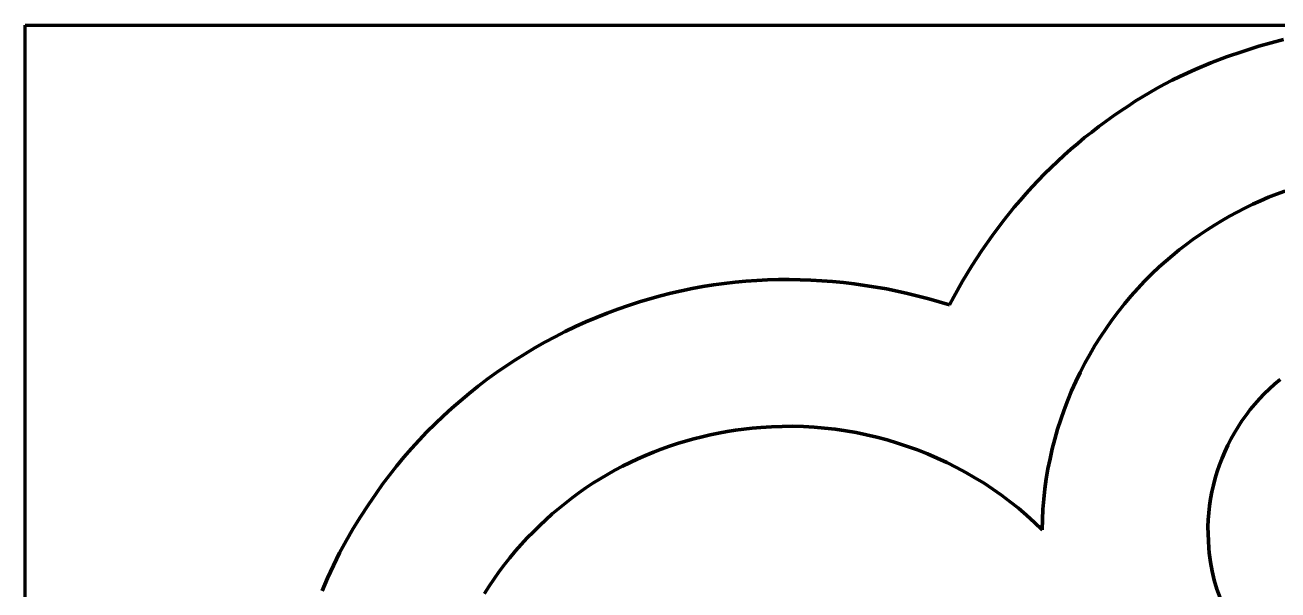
# Model space of a CAD drawing. Header units: millimetres. Extents: x 0 to 5.56, y 0 to 5.56.
# Drawn here: x 0 to 2.531, y 4.415 to 5.556 of the extents above; entities that cross this region are included whole.
import ezdxf

# ---------------------------------------------------------------- set-up
doc = ezdxf.new("R2010")
doc.units = ezdxf.units.MM
for name, color, linetype, lineweight in [('shape00', 7, 'CONTINUOUS', 100), ('shape01', 7, 'CONTINUOUS', 100), ('shape02', 7, 'CONTINUOUS', 100), ('shape03', 7, 'CONTINUOUS', 100)]:
    doc.layers.add(name, color=color, linetype=linetype, lineweight=lineweight)

msp = doc.modelspace()

# ---------------------------------------------------------------- linework, layer by layer
at = {"layer": 'shape00'}
for p, q in [((0, 5.5556), (2.677, 5.5556)), ((0, 2.7676), (0, 5.5556)), ((2.5427, 5.5265), (2.493, 5.5127)), ((2.4602, 5.5024), (2.4277, 5.4912)), ((2.493, 5.5127), (2.4602, 5.5024)), ((2.3957, 5.479), (2.364, 5.4658)), ((2.4277, 5.4912), (2.3957, 5.479)), ((2.3175, 5.444), (2.3023, 5.4361)), ((2.3329, 5.4516), (2.3175, 5.444)), ((2.364, 5.4658), (2.3329, 5.4516)), ((2.2722, 5.4195), (2.2575, 5.4107)), ((2.2872, 5.428), (2.2722, 5.4195)), ((2.3023, 5.4361), (2.2872, 5.428)), ((2.2284, 5.3921), (2.2141, 5.3823)), ((2.2428, 5.4016), (2.2284, 5.3921)), ((2.2575, 5.4107), (2.2428, 5.4016)), ((2.199, 5.3721), (2.1842, 5.3615)), ((2.2141, 5.3823), (2.199, 5.3721)), ((2.1695, 5.3507), (2.155, 5.3396)), ((2.1842, 5.3615), (2.1695, 5.3507)), ((2.1267, 5.3167), (2.1129, 5.3048)), ((2.1408, 5.3283), (2.1267, 5.3167)), ((2.155, 5.3396), (2.1408, 5.3283)), ((2.0993, 5.2927), (2.0859, 5.2803)), ((2.1129, 5.3048), (2.0993, 5.2927)), ((2.0728, 5.2678), (2.0598, 5.255)), ((2.0859, 5.2803), (2.0728, 5.2678)), ((2.0471, 5.2419), (2.0346, 5.2287)), ((2.0598, 5.255), (2.0471, 5.2419)), ((2.0224, 5.2152), (2.0104, 5.2015)), ((2.0346, 5.2287), (2.0224, 5.2152)), ((2.0104, 5.2015), (1.9986, 5.1876)), ((1.9986, 5.1876), (1.9758, 5.1592)), ((1.9758, 5.1592), (1.9539, 5.1301)), ((1.9539, 5.1301), (1.933, 5.1002)), ((1.933, 5.1002), (1.9131, 5.0697)), ((1.9131, 5.0697), (1.8943, 5.0385)), ((1.4564, 5.0385), (1.4345, 5.0365)), ((1.4782, 5.04), (1.4564, 5.0385)), ((1.5001, 5.0411), (1.4782, 5.04)), ((1.522, 5.0416), (1.5001, 5.0411)), ((1.5439, 5.0418), (1.522, 5.0416)), ((1.5658, 5.0414), (1.5439, 5.0418)), ((1.5877, 5.0406), (1.5658, 5.0414)), ((1.6096, 5.0393), (1.5877, 5.0406)), ((1.6315, 5.0376), (1.6096, 5.0393)), ((1.6533, 5.0355), (1.6315, 5.0376)), ((1.8943, 5.0385), (1.8764, 5.0067)), ((1.305, 5.0143), (1.2837, 5.0088)), ((1.3264, 5.0192), (1.305, 5.0143)), ((1.3479, 5.0237), (1.3264, 5.0192)), ((1.3694, 5.0276), (1.3479, 5.0237)), ((1.3911, 5.0311), (1.3694, 5.0276)), ((1.4128, 5.034), (1.3911, 5.0311)), ((1.4345, 5.0365), (1.4128, 5.034)), ((1.6751, 5.0329), (1.6533, 5.0355)), ((1.6969, 5.0299), (1.6751, 5.0329)), ((1.7186, 5.0264), (1.6969, 5.0299)), ((1.7402, 5.0226), (1.7186, 5.0264)), ((1.7617, 5.0183), (1.7402, 5.0226)), ((1.7832, 5.0135), (1.7617, 5.0183)), ((1.8045, 5.0084), (1.7832, 5.0135)), ((1.2194, 4.9893), (1.1976, 4.9818)), ((1.2414, 4.9964), (1.2194, 4.9893)), ((1.2625, 5.0029), (1.2414, 4.9964)), ((1.2837, 5.0088), (1.2625, 5.0029)), ((1.8258, 5.0029), (1.8045, 5.0084)), ((1.8469, 4.9969), (1.8258, 5.0029)), ((1.8679, 4.9906), (1.8469, 4.9969)), ((1.8764, 5.0067), (1.8679, 4.9906)), ((1.1545, 4.9651), (1.1332, 4.9561)), ((1.176, 4.9737), (1.1545, 4.9651)), ((1.1976, 4.9818), (1.176, 4.9737)), ((1.0913, 4.9366), (1.0707, 4.9261)), ((1.1122, 4.9466), (1.0913, 4.9366)), ((1.1332, 4.9561), (1.1122, 4.9466)), ((1.0504, 4.9152), (1.0302, 4.9038)), ((1.0707, 4.9261), (1.0504, 4.9152)), ((1.0104, 4.8919), (0.9908, 4.8797)), ((1.0302, 4.9038), (1.0104, 4.8919)), ((0.9715, 4.867), (0.9525, 4.8538)), ((0.9908, 4.8797), (0.9715, 4.867)), ((0.9338, 4.8402), (0.9154, 4.8263)), ((0.9525, 4.8538), (0.9338, 4.8402)), ((0.8973, 4.8119), (0.8795, 4.7971)), ((0.9154, 4.8263), (0.8973, 4.8119)), ((0.8795, 4.7971), (0.8621, 4.7819)), ((0.8451, 4.7663), (0.8284, 4.7503)), ((0.8621, 4.7819), (0.8451, 4.7663)), ((0.812, 4.734), (0.7961, 4.7172)), ((0.8284, 4.7503), (0.812, 4.734)), ((0.7961, 4.7172), (0.7806, 4.7002)), ((0.7806, 4.7002), (0.7654, 4.6827)), ((0.7507, 4.6649), (0.7364, 4.6468)), ((0.7654, 4.6827), (0.7507, 4.6649)), ((0.7364, 4.6468), (0.7225, 4.6283)), ((0.7091, 4.6094), (0.693, 4.5863)), ((0.7225, 4.6283), (0.7091, 4.6094)), ((0.693, 4.5863), (0.6776, 4.5628)), ((0.6776, 4.5628), (0.6628, 4.5388)), ((0.6628, 4.5388), (0.6489, 4.5144)), ((0.6489, 4.5144), (0.6356, 4.4896)), ((0.6356, 4.4896), (0.623, 4.4645)), ((0.623, 4.4645), (0.6112, 4.439)), ((0.6112, 4.439), (0.6001, 4.4132))]:
    msp.add_line(p, q, dxfattribs=at)
at = {"layer": 'shape01'}
for p, q in [((2.493, 5.5127), (2.5427, 5.5265)), ((2.4277, 5.4912), (2.4602, 5.5024)), ((2.4602, 5.5024), (2.493, 5.5127)), ((2.364, 5.4658), (2.3957, 5.479)), ((2.3957, 5.479), (2.4277, 5.4912)), ((2.3023, 5.4361), (2.3175, 5.444)), ((2.3175, 5.444), (2.3329, 5.4516)), ((2.3329, 5.4516), (2.364, 5.4658)), ((2.2575, 5.4107), (2.2722, 5.4195)), ((2.2722, 5.4195), (2.2872, 5.428)), ((2.2872, 5.428), (2.3023, 5.4361)), ((2.2141, 5.3823), (2.2284, 5.3921)), ((2.2284, 5.3921), (2.2428, 5.4016)), ((2.2428, 5.4016), (2.2575, 5.4107)), ((2.1842, 5.3615), (2.199, 5.3721)), ((2.199, 5.3721), (2.2141, 5.3823)), ((2.155, 5.3396), (2.1695, 5.3507)), ((2.1695, 5.3507), (2.1842, 5.3615)), ((2.1129, 5.3048), (2.1267, 5.3167)), ((2.1267, 5.3167), (2.1408, 5.3283)), ((2.1408, 5.3283), (2.155, 5.3396)), ((2.0859, 5.2803), (2.0993, 5.2927)), ((2.0993, 5.2927), (2.1129, 5.3048)), ((2.0598, 5.255), (2.0728, 5.2678)), ((2.0728, 5.2678), (2.0859, 5.2803)), ((2.0346, 5.2287), (2.0471, 5.2419)), ((2.0471, 5.2419), (2.0598, 5.255)), ((2.0104, 5.2015), (2.0224, 5.2152)), ((2.0224, 5.2152), (2.0346, 5.2287)), ((2.5451, 5.2204), (2.5287, 5.2143)), ((1.9986, 5.1876), (2.0104, 5.2015)), ((2.4803, 5.1937), (2.4645, 5.186)), ((2.4963, 5.2009), (2.4803, 5.1937)), ((2.5124, 5.2078), (2.4963, 5.2009)), ((2.5287, 5.2143), (2.5124, 5.2078)), ((1.9758, 5.1592), (1.9986, 5.1876)), ((2.4335, 5.1697), (2.4183, 5.1609)), ((2.4489, 5.178), (2.4335, 5.1697)), ((2.4645, 5.186), (2.4489, 5.178)), ((1.9539, 5.1301), (1.9758, 5.1592)), ((2.3885, 5.1424), (2.3739, 5.1327)), ((2.4033, 5.1518), (2.3885, 5.1424)), ((2.4183, 5.1609), (2.4033, 5.1518)), ((1.933, 5.1002), (1.9539, 5.1301)), ((2.3596, 5.1226), (2.3455, 5.1121)), ((2.3739, 5.1327), (2.3596, 5.1226)), ((1.9131, 5.0697), (1.933, 5.1002)), ((2.318, 5.0904), (2.3047, 5.079)), ((2.3316, 5.1014), (2.318, 5.0904)), ((2.3455, 5.1121), (2.3316, 5.1014)), ((1.8943, 5.0385), (1.9131, 5.0697)), ((2.2916, 5.0673), (2.2766, 5.0532)), ((2.3047, 5.079), (2.2916, 5.0673)), ((1.4345, 5.0365), (1.4564, 5.0385)), ((1.4564, 5.0385), (1.4782, 5.04)), ((1.4782, 5.04), (1.5001, 5.0411)), ((1.5001, 5.0411), (1.522, 5.0416)), ((1.522, 5.0416), (1.5439, 5.0418)), ((1.5439, 5.0418), (1.5658, 5.0414)), ((1.5658, 5.0414), (1.5877, 5.0406)), ((1.5877, 5.0406), (1.6096, 5.0393)), ((1.6096, 5.0393), (1.6315, 5.0376)), ((1.6315, 5.0376), (1.6533, 5.0355)), ((1.8764, 5.0067), (1.8943, 5.0385)), ((2.262, 5.0386), (2.2479, 5.0235)), ((2.2766, 5.0532), (2.262, 5.0386)), ((1.2837, 5.0088), (1.305, 5.0143)), ((1.305, 5.0143), (1.3264, 5.0192)), ((1.3264, 5.0192), (1.3479, 5.0237)), ((1.3479, 5.0237), (1.3694, 5.0276)), ((1.3694, 5.0276), (1.3911, 5.0311)), ((1.3911, 5.0311), (1.4128, 5.034)), ((1.4128, 5.034), (1.4345, 5.0365)), ((1.6533, 5.0355), (1.6751, 5.0329)), ((1.6751, 5.0329), (1.6969, 5.0299)), ((1.6969, 5.0299), (1.7186, 5.0264)), ((1.7186, 5.0264), (1.7402, 5.0226)), ((1.7402, 5.0226), (1.7617, 5.0183)), ((1.7617, 5.0183), (1.7832, 5.0135)), ((1.7832, 5.0135), (1.8045, 5.0084)), ((2.2479, 5.0235), (2.2342, 5.0081)), ((1.1976, 4.9818), (1.2194, 4.9893)), ((1.2194, 4.9893), (1.2414, 4.9964)), ((1.2414, 4.9964), (1.2625, 5.0029)), ((1.2625, 5.0029), (1.2837, 5.0088)), ((1.8045, 5.0084), (1.8258, 5.0029)), ((1.8258, 5.0029), (1.8469, 4.9969)), ((1.8469, 4.9969), (1.8679, 4.9906)), ((1.8679, 4.9906), (1.8764, 5.0067)), ((2.221, 4.9924), (2.2082, 4.9762)), ((2.2342, 5.0081), (2.221, 4.9924)), ((1.1332, 4.9561), (1.1545, 4.9651)), ((1.1545, 4.9651), (1.176, 4.9737)), ((1.176, 4.9737), (1.1976, 4.9818)), ((2.2082, 4.9762), (2.1958, 4.9597)), ((1.0707, 4.9261), (1.0913, 4.9366)), ((1.0913, 4.9366), (1.1122, 4.9466)), ((1.1122, 4.9466), (1.1332, 4.9561)), ((2.184, 4.9429), (2.1725, 4.9257)), ((2.1958, 4.9597), (2.184, 4.9429)), ((1.0302, 4.9038), (1.0504, 4.9152)), ((1.0504, 4.9152), (1.0707, 4.9261)), ((2.1725, 4.9257), (2.1616, 4.9083)), ((0.9908, 4.8797), (1.0104, 4.8919)), ((1.0104, 4.8919), (1.0302, 4.9038)), ((2.1512, 4.8905), (2.1413, 4.8725)), ((2.1616, 4.9083), (2.1512, 4.8905)), ((0.9525, 4.8538), (0.9715, 4.867)), ((0.9715, 4.867), (0.9908, 4.8797)), ((2.1413, 4.8725), (2.1318, 4.8542)), ((0.9154, 4.8263), (0.9338, 4.8402)), ((0.9338, 4.8402), (0.9525, 4.8538)), ((2.1229, 4.8356), (2.1145, 4.8168)), ((2.1318, 4.8542), (2.1229, 4.8356)), ((0.8795, 4.7971), (0.8973, 4.8119)), ((0.8973, 4.8119), (0.9154, 4.8263)), ((2.1145, 4.8168), (2.1066, 4.7978)), ((0.8621, 4.7819), (0.8795, 4.7971)), ((2.1066, 4.7978), (2.0993, 4.7786)), ((0.8284, 4.7503), (0.8451, 4.7663)), ((0.8451, 4.7663), (0.8621, 4.7819)), ((2.0925, 4.7591), (2.0862, 4.7395)), ((2.0993, 4.7786), (2.0925, 4.7591)), ((0.7961, 4.7172), (0.812, 4.734)), ((0.812, 4.734), (0.8284, 4.7503)), ((1.4182, 4.7346), (1.4013, 4.7315)), ((1.4352, 4.7373), (1.4182, 4.7346)), ((1.4522, 4.7396), (1.4352, 4.7373)), ((1.4693, 4.7414), (1.4522, 4.7396)), ((1.4864, 4.7429), (1.4693, 4.7414)), ((1.5079, 4.7444), (1.4864, 4.7429)), ((1.5294, 4.7452), (1.5079, 4.7444)), ((1.551, 4.7453), (1.5294, 4.7452)), ((1.5725, 4.7448), (1.551, 4.7453)), ((1.594, 4.7436), (1.5725, 4.7448)), ((1.6154, 4.7418), (1.594, 4.7436)), ((1.6368, 4.7393), (1.6154, 4.7418)), ((1.658, 4.7362), (1.6368, 4.7393)), ((1.6792, 4.7325), (1.658, 4.7362)), ((2.0862, 4.7395), (2.0805, 4.7197)), ((0.7806, 4.7002), (0.7961, 4.7172)), ((1.318, 4.7103), (1.3017, 4.7049)), ((1.3345, 4.7153), (1.318, 4.7103)), ((1.351, 4.72), (1.3345, 4.7153)), ((1.3677, 4.7242), (1.351, 4.72)), ((1.3844, 4.7281), (1.3677, 4.7242)), ((1.4013, 4.7315), (1.3844, 4.7281)), ((1.7003, 4.7282), (1.6792, 4.7325)), ((1.7212, 4.7232), (1.7003, 4.7282)), ((1.742, 4.7177), (1.7212, 4.7232)), ((1.7626, 4.7115), (1.742, 4.7177)), ((1.783, 4.7048), (1.7626, 4.7115)), ((2.0805, 4.7197), (2.0753, 4.6998)), ((0.7654, 4.6827), (0.7806, 4.7002)), ((1.2536, 4.6864), (1.2379, 4.6795)), ((1.2695, 4.693), (1.2536, 4.6864)), ((1.2855, 4.6991), (1.2695, 4.693)), ((1.3017, 4.7049), (1.2855, 4.6991)), ((1.8032, 4.6975), (1.783, 4.7048)), ((1.8232, 4.6895), (1.8032, 4.6975)), ((1.8429, 4.6811), (1.8232, 4.6895)), ((2.0753, 4.6998), (2.0708, 4.6797)), ((0.7364, 4.6468), (0.7507, 4.6649)), ((0.7507, 4.6649), (0.7654, 4.6827)), ((1.2069, 4.6646), (1.1917, 4.6566)), ((1.2223, 4.6722), (1.2069, 4.6646)), ((1.2379, 4.6795), (1.2223, 4.6722)), ((1.8624, 4.672), (1.8429, 4.6811)), ((1.8817, 4.6624), (1.8624, 4.672)), ((1.9006, 4.6522), (1.8817, 4.6624)), ((2.0667, 4.6595), (2.0633, 4.6392)), ((2.0708, 4.6797), (2.0667, 4.6595)), ((0.7225, 4.6283), (0.7364, 4.6468)), ((1.162, 4.6395), (1.1474, 4.6304)), ((1.1768, 4.6482), (1.162, 4.6395)), ((1.1917, 4.6566), (1.1768, 4.6482)), ((1.9192, 4.6415), (1.9006, 4.6522)), ((1.9375, 4.6302), (1.9192, 4.6415)), ((2.0633, 4.6392), (2.0605, 4.6188)), ((0.693, 4.5863), (0.7091, 4.6094)), ((0.7091, 4.6094), (0.7225, 4.6283)), ((1.119, 4.6111), (1.1052, 4.6009)), ((1.1331, 4.6209), (1.119, 4.6111)), ((1.1474, 4.6304), (1.1331, 4.6209)), ((1.9555, 4.6183), (1.9375, 4.6302)), ((1.9731, 4.606), (1.9555, 4.6183)), ((2.0605, 4.6188), (2.0583, 4.5983)), ((0.6776, 4.5628), (0.693, 4.5863)), ((1.0916, 4.5904), (1.0782, 4.5795)), ((1.1052, 4.6009), (1.0916, 4.5904)), ((1.9904, 4.5931), (1.9731, 4.606)), ((2.0072, 4.5797), (1.9904, 4.5931)), ((2.0583, 4.5983), (2.0566, 4.5777)), ((0.6628, 4.5388), (0.6776, 4.5628)), ((1.0524, 4.5568), (1.04, 4.5449)), ((1.0652, 4.5683), (1.0524, 4.5568)), ((1.0782, 4.5795), (1.0652, 4.5683)), ((2.0236, 4.5658), (2.0072, 4.5797)), ((2.0396, 4.5513), (2.0236, 4.5658)), ((2.0556, 4.5571), (2.0552, 4.5364)), ((2.0566, 4.5777), (2.0556, 4.5571)), ((0.6489, 4.5144), (0.6628, 4.5388)), ((1.0272, 4.5325), (1.0147, 4.5199)), ((1.04, 4.5449), (1.0272, 4.5325)), ((2.0552, 4.5364), (2.0396, 4.5513)), ((0.6356, 4.4896), (0.6489, 4.5144)), ((1.0026, 4.5069), (0.9909, 4.4936)), ((1.0147, 4.5199), (1.0026, 4.5069)), ((0.623, 4.4645), (0.6356, 4.4896)), ((0.9909, 4.4936), (0.9795, 4.48)), ((0.6112, 4.439), (0.623, 4.4645)), ((0.9685, 4.4661), (0.9579, 4.4519)), ((0.9795, 4.48), (0.9685, 4.4661)), ((0.6001, 4.4132), (0.6112, 4.439)), ((0.9476, 4.4375), (0.9377, 4.4228)), ((0.9579, 4.4519), (0.9476, 4.4375)), ((0.9377, 4.4228), (0.9282, 4.4079))]:
    msp.add_line(p, q, dxfattribs=at)
at = {"layer": 'shape02'}
for p, q in [((2.5287, 5.2143), (2.5451, 5.2204)), ((2.4645, 5.186), (2.4803, 5.1937)), ((2.4803, 5.1937), (2.4963, 5.2009)), ((2.4963, 5.2009), (2.5124, 5.2078)), ((2.5124, 5.2078), (2.5287, 5.2143)), ((2.4183, 5.1609), (2.4335, 5.1697)), ((2.4335, 5.1697), (2.4489, 5.178)), ((2.4489, 5.178), (2.4645, 5.186)), ((2.3739, 5.1327), (2.3885, 5.1424)), ((2.3885, 5.1424), (2.4033, 5.1518)), ((2.4033, 5.1518), (2.4183, 5.1609)), ((2.3455, 5.1121), (2.3596, 5.1226)), ((2.3596, 5.1226), (2.3739, 5.1327)), ((2.3047, 5.079), (2.318, 5.0904)), ((2.318, 5.0904), (2.3316, 5.1014)), ((2.3316, 5.1014), (2.3455, 5.1121)), ((2.2766, 5.0532), (2.2916, 5.0673)), ((2.2916, 5.0673), (2.3047, 5.079)), ((2.2479, 5.0235), (2.262, 5.0386)), ((2.262, 5.0386), (2.2766, 5.0532)), ((2.2342, 5.0081), (2.2479, 5.0235)), ((2.2082, 4.9762), (2.221, 4.9924)), ((2.221, 4.9924), (2.2342, 5.0081)), ((2.1958, 4.9597), (2.2082, 4.9762)), ((2.1725, 4.9257), (2.184, 4.9429)), ((2.184, 4.9429), (2.1958, 4.9597)), ((2.1616, 4.9083), (2.1725, 4.9257)), ((2.1413, 4.8725), (2.1512, 4.8905)), ((2.1512, 4.8905), (2.1616, 4.9083)), ((2.1318, 4.8542), (2.1413, 4.8725)), ((2.1145, 4.8168), (2.1229, 4.8356)), ((2.1229, 4.8356), (2.1318, 4.8542)), ((2.5356, 4.8396), (2.5246, 4.8305)), ((2.1066, 4.7978), (2.1145, 4.8168)), ((2.5038, 4.8111), (2.494, 4.8008)), ((2.514, 4.821), (2.5038, 4.8111)), ((2.5246, 4.8305), (2.514, 4.821)), ((2.0993, 4.7786), (2.1066, 4.7978)), ((2.4845, 4.7902), (2.4754, 4.7792)), ((2.494, 4.8008), (2.4845, 4.7902)), ((2.0862, 4.7395), (2.0925, 4.7591)), ((2.0925, 4.7591), (2.0993, 4.7786)), ((2.4668, 4.7678), (2.4586, 4.7562)), ((2.4754, 4.7792), (2.4668, 4.7678)), ((1.4013, 4.7315), (1.4182, 4.7346)), ((1.4182, 4.7346), (1.4352, 4.7373)), ((1.4352, 4.7373), (1.4522, 4.7396)), ((1.4522, 4.7396), (1.4693, 4.7414)), ((1.4693, 4.7414), (1.4864, 4.7429)), ((1.4864, 4.7429), (1.5079, 4.7444)), ((1.5079, 4.7444), (1.5294, 4.7452)), ((1.5294, 4.7452), (1.551, 4.7453)), ((1.551, 4.7453), (1.5725, 4.7448)), ((1.5725, 4.7448), (1.594, 4.7436)), ((1.594, 4.7436), (1.6154, 4.7418)), ((1.6154, 4.7418), (1.6368, 4.7393)), ((1.6368, 4.7393), (1.658, 4.7362)), ((1.658, 4.7362), (1.6792, 4.7325)), ((2.0805, 4.7197), (2.0862, 4.7395)), ((2.4507, 4.7443), (2.4434, 4.7321)), ((2.4586, 4.7562), (2.4507, 4.7443)), ((1.3017, 4.7049), (1.318, 4.7103)), ((1.318, 4.7103), (1.3345, 4.7153)), ((1.3345, 4.7153), (1.351, 4.72)), ((1.351, 4.72), (1.3677, 4.7242)), ((1.3677, 4.7242), (1.3844, 4.7281)), ((1.3844, 4.7281), (1.4013, 4.7315)), ((1.6792, 4.7325), (1.7003, 4.7282)), ((1.7003, 4.7282), (1.7212, 4.7232)), ((1.7212, 4.7232), (1.742, 4.7177)), ((1.742, 4.7177), (1.7626, 4.7115)), ((1.7626, 4.7115), (1.783, 4.7048)), ((2.0753, 4.6998), (2.0805, 4.7197)), ((2.4364, 4.7197), (2.4299, 4.707)), ((2.4434, 4.7321), (2.4364, 4.7197)), ((1.2379, 4.6795), (1.2536, 4.6864)), ((1.2536, 4.6864), (1.2695, 4.693)), ((1.2695, 4.693), (1.2855, 4.6991)), ((1.2855, 4.6991), (1.3017, 4.7049)), ((1.783, 4.7048), (1.8032, 4.6975)), ((1.8032, 4.6975), (1.8232, 4.6895)), ((1.8232, 4.6895), (1.8429, 4.6811)), ((2.0708, 4.6797), (2.0753, 4.6998)), ((2.4239, 4.6941), (2.4183, 4.681)), ((2.4299, 4.707), (2.4239, 4.6941)), ((1.1917, 4.6566), (1.2069, 4.6646)), ((1.2069, 4.6646), (1.2223, 4.6722)), ((1.2223, 4.6722), (1.2379, 4.6795)), ((1.8429, 4.6811), (1.8624, 4.672)), ((1.8624, 4.672), (1.8817, 4.6624)), ((1.8817, 4.6624), (1.9006, 4.6522)), ((2.0633, 4.6392), (2.0667, 4.6595)), ((2.0667, 4.6595), (2.0708, 4.6797)), ((2.4132, 4.6677), (2.4086, 4.6542)), ((2.4183, 4.681), (2.4132, 4.6677)), ((1.1474, 4.6304), (1.162, 4.6395)), ((1.162, 4.6395), (1.1768, 4.6482)), ((1.1768, 4.6482), (1.1917, 4.6566)), ((1.9006, 4.6522), (1.9192, 4.6415)), ((1.9192, 4.6415), (1.9375, 4.6302)), ((2.0605, 4.6188), (2.0633, 4.6392)), ((2.4045, 4.6406), (2.4008, 4.6268)), ((2.4086, 4.6542), (2.4045, 4.6406)), ((1.1052, 4.6009), (1.119, 4.6111)), ((1.119, 4.6111), (1.1331, 4.6209)), ((1.1331, 4.6209), (1.1474, 4.6304)), ((1.9375, 4.6302), (1.9555, 4.6183)), ((1.9555, 4.6183), (1.9731, 4.606)), ((2.0583, 4.5983), (2.0605, 4.6188)), ((2.3977, 4.6129), (2.3951, 4.599)), ((2.4008, 4.6268), (2.3977, 4.6129)), ((1.0782, 4.5795), (1.0916, 4.5904)), ((1.0916, 4.5904), (1.1052, 4.6009)), ((1.9731, 4.606), (1.9904, 4.5931)), ((1.9904, 4.5931), (2.0072, 4.5797)), ((2.0566, 4.5777), (2.0583, 4.5983)), ((2.393, 4.5849), (2.3914, 4.5707)), ((2.3951, 4.599), (2.393, 4.5849)), ((1.04, 4.5449), (1.0524, 4.5568)), ((1.0524, 4.5568), (1.0652, 4.5683)), ((1.0652, 4.5683), (1.0782, 4.5795)), ((2.0072, 4.5797), (2.0236, 4.5658)), ((2.0236, 4.5658), (2.0396, 4.5513)), ((2.0552, 4.5364), (2.0556, 4.5571)), ((2.0556, 4.5571), (2.0566, 4.5777)), ((2.3904, 4.5565), (2.3899, 4.5423)), ((2.3914, 4.5707), (2.3904, 4.5565)), ((1.0147, 4.5199), (1.0272, 4.5325)), ((1.0272, 4.5325), (1.04, 4.5449)), ((2.0396, 4.5513), (2.0552, 4.5364)), ((2.3899, 4.5423), (2.39, 4.528)), ((0.9909, 4.4936), (1.0026, 4.5069)), ((1.0026, 4.5069), (1.0147, 4.5199)), ((2.39, 4.528), (2.3907, 4.5138)), ((2.3907, 4.5138), (2.3919, 4.4995)), ((0.9795, 4.48), (0.9909, 4.4936)), ((2.3919, 4.4995), (2.3926, 4.49)), ((2.3926, 4.49), (2.395, 4.4712)), ((0.9579, 4.4519), (0.9685, 4.4661)), ((0.9685, 4.4661), (0.9795, 4.48)), ((2.395, 4.4712), (2.3983, 4.4527)), ((0.9377, 4.4228), (0.9476, 4.4375)), ((0.9476, 4.4375), (0.9579, 4.4519)), ((2.3983, 4.4527), (2.4027, 4.4344)), ((2.4027, 4.4344), (2.4081, 4.4164)), ((0.9282, 4.4079), (0.9377, 4.4228)), ((2.4081, 4.4164), (2.4143, 4.3987))]:
    msp.add_line(p, q, dxfattribs=at)
at = {"layer": 'shape03'}
for p, q in [((2.5246, 4.8305), (2.5356, 4.8396)), ((2.494, 4.8008), (2.5038, 4.8111)), ((2.5038, 4.8111), (2.514, 4.821)), ((2.514, 4.821), (2.5246, 4.8305)), ((2.4754, 4.7792), (2.4845, 4.7902)), ((2.4845, 4.7902), (2.494, 4.8008)), ((2.4586, 4.7562), (2.4668, 4.7678)), ((2.4668, 4.7678), (2.4754, 4.7792)), ((2.4434, 4.7321), (2.4507, 4.7443)), ((2.4507, 4.7443), (2.4586, 4.7562)), ((2.4299, 4.707), (2.4364, 4.7197)), ((2.4364, 4.7197), (2.4434, 4.7321)), ((2.4183, 4.681), (2.4239, 4.6941)), ((2.4239, 4.6941), (2.4299, 4.707)), ((2.4086, 4.6542), (2.4132, 4.6677)), ((2.4132, 4.6677), (2.4183, 4.681)), ((2.4008, 4.6268), (2.4045, 4.6406)), ((2.4045, 4.6406), (2.4086, 4.6542)), ((2.3951, 4.599), (2.3977, 4.6129)), ((2.3977, 4.6129), (2.4008, 4.6268)), ((2.3914, 4.5707), (2.393, 4.5849)), ((2.393, 4.5849), (2.3951, 4.599)), ((2.3899, 4.5423), (2.3904, 4.5565)), ((2.3904, 4.5565), (2.3914, 4.5707)), ((2.39, 4.528), (2.3899, 4.5423)), ((2.3907, 4.5138), (2.39, 4.528)), ((2.3919, 4.4995), (2.3907, 4.5138)), ((2.3926, 4.49), (2.3919, 4.4995)), ((2.395, 4.4712), (2.3926, 4.49)), ((2.3983, 4.4527), (2.395, 4.4712)), ((2.4027, 4.4344), (2.3983, 4.4527)), ((2.4081, 4.4164), (2.4027, 4.4344)), ((2.4143, 4.3987), (2.4081, 4.4164))]:
    msp.add_line(p, q, dxfattribs=at)

doc.saveas('drawing.dxf')
